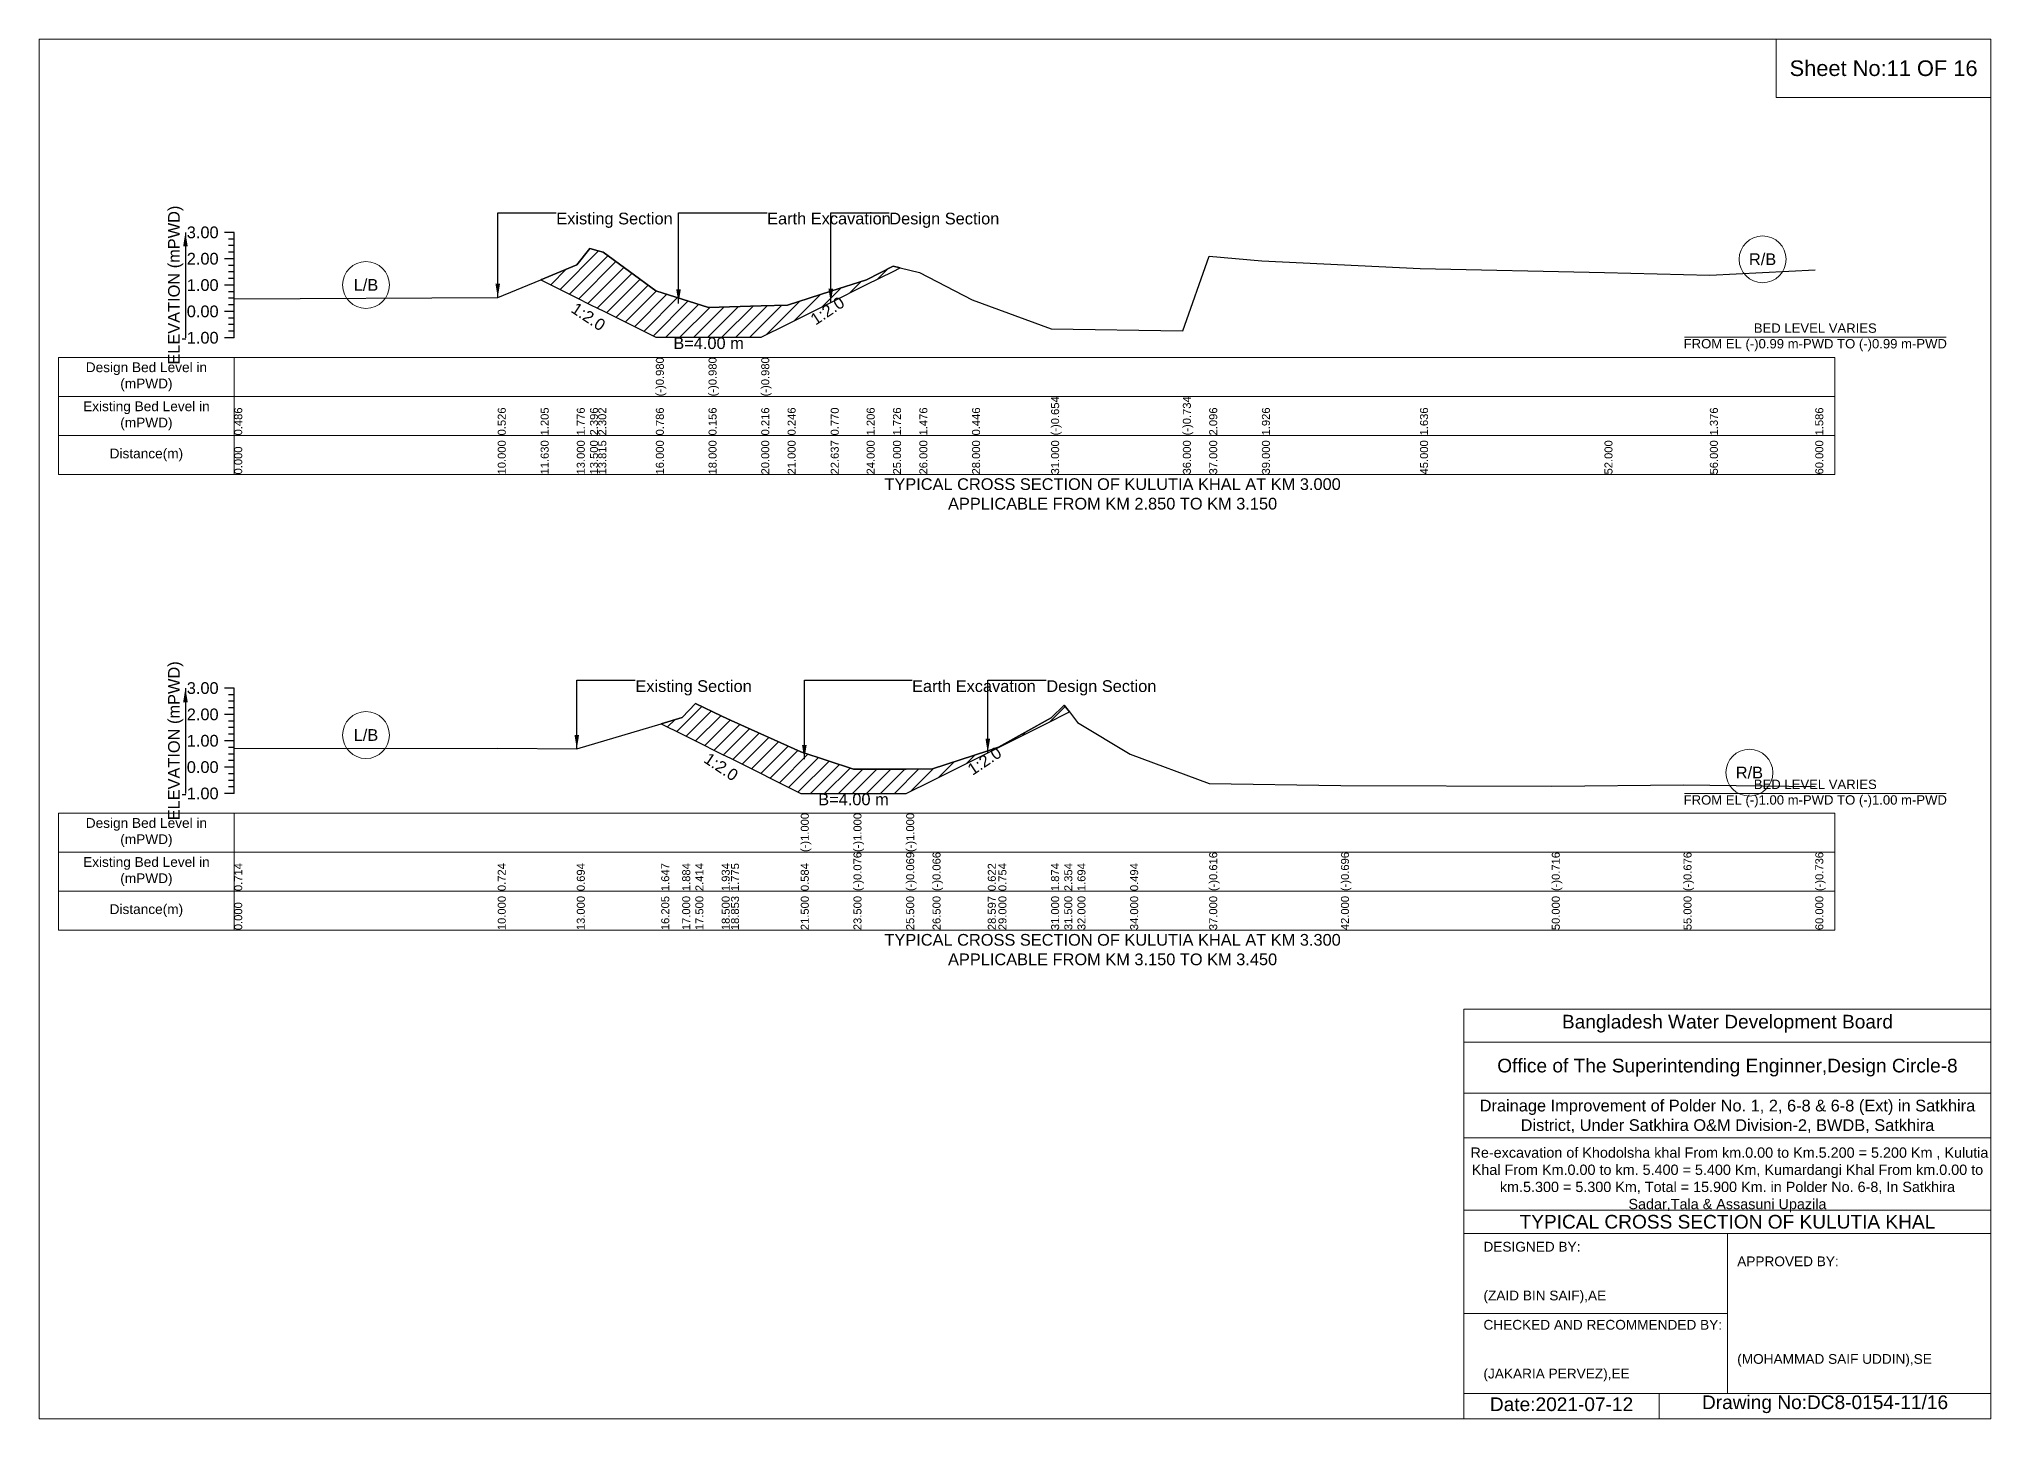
# Model space of a CAD drawing. Header units: inches. Extents: x 91000 to 568000, y -5656 to 0.
# Drawn here: x 350000 to 358000, y -5656 to 0 of the extents above; entities that cross this region are included whole.
import ezdxf

# ---------------------------------------------------------------- set-up
doc = ezdxf.new("R2010")
doc.units = ezdxf.units.IN
doc.header["$LTSCALE"] = 7
doc.header["$MEASUREMENT"] = 0
for name, color, linetype, lineweight in [('Cross section Data Border', 7, 'Continuous', 9), ('Cross Section Labels', 7, 'Continuous', 9), ('Existing_Bed_Level for Xsection', 7, 'Continuous', 25)]:
    doc.layers.add(name, color=color, linetype=linetype, lineweight=lineweight)
doc.styles.get("Standard").update_dxf_attribs({"font": 'arial.ttf'})
doc.dimstyles.get("Standard").update_dxf_attribs({"dimtxt": 0.18, "dimasz": 0.18, "dimexe": 0.18, "dimexo": 0.0625, "dimgap": 0.09, "dimtad": 0, "dimtih": 1, "dimtoh": 1, "dimdec": 4, "dimzin": 0, "dimdsep": 46, "dimtxsty": 'Standard', "dimcen": 0.09, "dimadec": 0, "dimazin": 0, "dimtfac": 1, "dimtdec": 4, "dimtofl": 0, "dimtmove": 0, "dimatfit": 3, "dimfxl": 1, "dimtolj": 1, "dimtzin": 0, "dimarcsym": 0})

msp = doc.modelspace()

# ---------------------------------------------------------------- hatches: boundary and pattern name
at = {"layer": 'Existing_Bed_Level for Xsection'}
h = msp.add_hatch(dxfattribs=at)
h.set_pattern_fill('ANSI31', color=256, scale=324, style=0)
h.paths.add_polyline_path([(352056, -986.6), (352204, -1060.6), (352258, -1087.6), (352292, -1104.6), (352312, -1114.6), (352528, -1222.6), (352744, -1222.6), (352960, -1222.6), (353068, -1168.6), (353244.8, -1080.2), (353392, -1006.6), (353500, -952.6), (353529.7, -937.7), (353500, -930.3), (353392, -986.5), (353244.8, -1033.6), (353068, -1090.2), (352960, -1093.4), (352744, -1099.9), (352528, -1031.8), (352312, -874.2), (352292, -868.2), (352258, -858), (352204, -924.9)])
h = msp.add_hatch(dxfattribs=at)
h.set_pattern_fill('ANSI31', color=256, scale=324, style=0)
h.paths.add_polyline_path([(352550.1, -2806.6), (352636, -2849.5), (352690, -2876.5), (352798, -2930.5), (352836.1, -2949.5), (353122, -3092.5), (353338, -3092.5), (353554, -3092.5), (353662, -3038.5), (353888.5, -2925.3), (353932, -2903.5), (354148, -2795.5), (354202, -2768.5), (354223, -2758), (354202, -2730.3), (354148, -2782.1), (353932, -2903.1), (353888.5, -2917.3), (353662, -2991.6), (353554, -2992), (353338, -2992.7), (353122, -2921.4), (352836.1, -2792.8), (352798, -2775.6), (352690, -2723.8), (352636, -2781)])

# ---------------------------------------------------------------- linework, layer by layer
at = {"layer": 'Cross section Data Border'}
for points in [[(350080, -1304.7), (357360, -1304.7), (357360, -1784.7), (350080, -1784.7)], [(350080, -3172.5), (357360, -3172.5), (357360, -3652.5), (350080, -3652.5)]]:
    msp.add_lwpolyline(points, close=True, dxfattribs=at)
for points in [[(350800, -1304.7), (350800, -1784.7)], [(350080, -1464.7), (357360, -1464.7)], [(350080, -1624.7), (357360, -1624.7)], [(350800, -3172.5), (350800, -3652.5)], [(350080, -3332.5), (357360, -3332.5)], [(350080, -3492.5), (357360, -3492.5)]]:
    msp.add_lwpolyline(points, dxfattribs=at)
at = {"layer": 'Cross Section Labels'}
for points in [[(350000, 0), (358000, 0), (358000, -5656), (350000, -5656)], [(357120, 0), (358000, 0), (358000, -240), (357120, -240)]]:
    msp.add_lwpolyline(points, close=True, dxfattribs=at)
for points in [[(356744.2, -1222.6), (357815.8, -1222.6)], [(356744.2, -3092.5), (357815.8, -3092.5)], [(355840, -5656), (355840, -3976), (358000, -3976)], [(355840, -4112), (358000, -4112)], [(355840, -4320), (358000, -4320)], [(355840, -4504), (358000, -4504)], [(355840, -4800), (358000, -4800)], [(355840, -4896), (358000, -4896)], [(356920, -4896), (356920, -5552)], [(355840, -5224), (356920, -5224)], [(355840, -5552), (358000, -5552)], [(356640, -5552), (356640, -5656)]]:
    msp.add_lwpolyline(points, dxfattribs=at)
for centre in [(357064, -902.8), (351340, -1008.1), (351340, -2852.9), (357010, -3006.8)]:
    msp.add_circle(centre, 96, dxfattribs=at)
at = {"layer": 'Existing_Bed_Level for Xsection'}
for points in [[(350800, -792.7), (350760, -792.7)], [(350800, -1224.7), (350800, -1116.7), (350800, -1008.7), (350800, -900.7), (350800, -792.7)], [(350800, -819.7), (350776, -819.7)], [(350800, -846.7), (350776, -846.7)], [(350800, -873.7), (350776, -873.7)], [(350800, -1064.2), (351880, -1059.9), (352056, -986.6), (352204, -924.9), (352258, -858), (352292, -868.2), (352312, -874.2), (352528, -1031.8), (352528, -1031.8), (352744, -1099.9), (352744, -1099.9), (352960, -1093.4), (352960, -1093.4), (353068, -1090.2), (353244.8, -1033.6), (353392, -986.5), (353500, -930.3), (353529.7, -937.7), (353608, -957.3), (353824, -1068.6), (354148, -1187.4), (354688, -1196), (354796, -890.4), (355012, -908.7), (355660, -940), (356416, -957.3), (356848, -968.1), (357280, -945.4)], [(350800, -900.7), (350760, -900.7)], [(350800, -927.7), (350776, -927.7)], [(350800, -954.7), (350776, -954.7)], [(350800, -1008.7), (350760, -1008.7)], [(350800, -981.7), (350776, -981.7)], [(350800, -1035.7), (350776, -1035.7)], [(350800, -1116.7), (350760, -1116.7)], [(350800, -1062.7), (350776, -1062.7)], [(350800, -1089.7), (350776, -1089.7)], [(350800, -1143.7), (350776, -1143.7)], [(350800, -1170.7), (350776, -1170.7)], [(350800, -1197.7), (350776, -1197.7)], [(350800, -1224.7), (350760, -1224.7)], [(350800, -2660.5), (350760, -2660.5)], [(350800, -2687.5), (350776, -2687.5)], [(350800, -2714.5), (350776, -2714.5)], [(350800, -3092.5), (350800, -2984.5), (350800, -2876.5), (350800, -2768.5), (350800, -2660.5)], [(350800, -2768.5), (350760, -2768.5)], [(350800, -2741.5), (350776, -2741.5)], [(350800, -2795.5), (350776, -2795.5)], [(350800, -2907.4), (351880, -2906.3), (352204, -2909.6), (352550.1, -2806.6), (352636, -2781), (352690, -2723.8), (352798, -2775.6), (352836.1, -2792.8), (353122, -2921.4), (353122, -2921.4), (353338, -2992.7), (353338, -2992.7), (353554, -2992), (353554, -2992), (353662, -2991.6), (353888.5, -2917.3), (353932, -2903.1), (354148, -2782.1), (354202, -2730.3), (354223, -2758), (354256, -2801.6), (354472, -2931.2), (354796, -3051), (355336, -3059.7), (356200, -3061.8), (356740, -3057.5), (357280, -3064)], [(350800, -2876.5), (350760, -2876.5)], [(350800, -2822.5), (350776, -2822.5)], [(350800, -2849.5), (350776, -2849.5)], [(350800, -2903.5), (350776, -2903.5)], [(350800, -2930.5), (350776, -2930.5)], [(350800, -2957.5), (350776, -2957.5)], [(350800, -2984.5), (350760, -2984.5)], [(350800, -3011.5), (350776, -3011.5)], [(350800, -3038.5), (350776, -3038.5)], [(350800, -3092.5), (350760, -3092.5)], [(350800, -3065.5), (350776, -3065.5)]]:
    msp.add_lwpolyline(points, dxfattribs=at)
for points in [[(352056, -986.6), (352056, -986.6), (352204, -1060.6), (352258, -1087.6), (352292, -1104.6), (352312, -1114.6), (352528, -1222.6), (352528, -1222.6), (352744, -1222.6), (352744, -1222.6), (352960, -1222.6), (352960, -1222.6), (353068, -1168.6), (353244.8, -1080.2), (353392, -1006.6), (353500, -952.6), (353529.7, -937.7), (353500, -930.3), (353392, -986.5), (353244.8, -1033.6), (353068, -1090.2), (352960, -1093.4), (352960, -1093.4), (352744, -1099.9), (352744, -1099.9), (352528, -1031.8), (352528, -1031.8), (352312, -874.2), (352292, -868.2), (352258, -858), (352204, -924.9), (352056, -986.6)], [(352550.1, -2806.6), (352550.1, -2806.6), (352636, -2849.5), (352690, -2876.5), (352798, -2930.5), (352836.1, -2949.5), (353122, -3092.5), (353122, -3092.5), (353338, -3092.5), (353338, -3092.5), (353554, -3092.5), (353554, -3092.5), (353662, -3038.5), (353888.5, -2925.3), (353932, -2903.5), (354148, -2795.5), (354202, -2768.5), (354223, -2758), (354202, -2730.3), (354148, -2782.1), (353932, -2903.1), (353888.5, -2917.3), (353662, -2991.6), (353554, -2992), (353554, -2992), (353338, -2992.7), (353338, -2992.7), (353122, -2921.4), (353122, -2921.4), (352836.1, -2792.8), (352798, -2775.6), (352690, -2723.8), (352636, -2781), (352550.1, -2806.6)]]:
    msp.add_lwpolyline(points, close=True, dxfattribs=at)

# ---------------------------------------------------------------- texts
at = {"layer": 'Cross section Data Border', "char_height": 40, "width": 640, "attachment_point": 5}
for s, insert in [('Design Bed Level in (mPWD)', (350440, -1384.7)), ('Existing Bed Level in (mPWD)', (350440, -1544.7)), ('Distance(m)', (350440, -1704.7)), ('Design Bed Level in (mPWD)', (350440, -3252.5)), ('Existing Bed Level in (mPWD)', (350440, -3412.5)), ('Distance(m)', (350440, -3572.5))]:
    msp.add_mtext(s, dxfattribs=dict(at, insert=insert))
at = {"layer": 'Cross Section Labels'}
for s, insert, char_height, attachment_point in [('Sheet No:11 OF 16', (357560, -120), 64, 5), ('Existing Section', (352120, -711.7), 48, 1), ('Earth Excavation', (352984, -711.7), 48, 1), ('Design Section', (353484.8, -711.7), 48, 1), ('R/B', (357064, -902.8), 48, 5), ('L/B', (351340, -1008.1), 48, 5), ('BED LEVEL VARIES ^JFROM EL (-)0.99 m-PWD TO (-)0.99 m-PWD', (357280, -1222.6), 38.4, 5), ('B=4.00 m', (352744, -1222.6), 48, 2), ('TYPICAL CROSS SECTION OF KULUTIA KHAL AT KM 3.000^JAPPLICABLE FROM KM 2.850 TO KM 3.150', (354400, -1864.7), 48, 5), ('Existing Section', (352444, -2628.1), 48, 1), ('Earth Excavation', (353578, -2628.1), 48, 1), ('Design Section', (354128.5, -2628.1), 48, 1), ('L/B', (351340, -2852.9), 48, 5), ('BED LEVEL VARIES ^JFROM EL (-)1.00 m-PWD TO (-)1.00 m-PWD', (357280, -3092.5), 38.4, 5), ('R/B', (357010, -3006.8), 48, 5), ('B=4.00 m', (353338, -3092.5), 48, 2), ('TYPICAL CROSS SECTION OF KULUTIA KHAL AT KM 3.300^JAPPLICABLE FROM KM 3.150 TO KM 3.450', (354400, -3732.5), 48, 5), ('Bangladesh Water Development Board', (356920, -4036), 56, 5), ('Office of The Superintending Enginner,Design Circle-8', (356920, -4216), 56, 5)]:
    msp.add_mtext(s, dxfattribs=dict(at, insert=insert, char_height=char_height, attachment_point=attachment_point))
at = {"layer": 'Cross Section Labels', "char_height": 48, "attachment_point": 2}
for insert, rotation in [((352265, -1118.1), 326.30993), ((353217.8, -1093.7), 33.69007), ((352809.1, -2963), 326.30993), ((353861.5, -2938.8), 33.69007)]:
    msp.add_mtext('1:2.0', dxfattribs=dict(at, insert=insert, rotation=rotation))
at = {"layer": 'Cross Section Labels'}
for s, insert, char_height, width, attachment_point in [('Drainage Improvement of Polder No. 1, 2, 6-8 & 6-8 (Ext) in Satkhira District, Under Satkhira O&M Division-2, BWDB, Satkhira', (356920, -4416), 48, 2240, 5), (' Re-excavation of Khodolsha khal From km.0.00 to Km.5.200 = 5.200 Km , Kulutia Khal From Km.0.00 to km. 5.400 = 5.400 Km, Kumardangi Khal From km.0.00 to km.5.300 = 5.300 Km, Total = 15.900 Km. in Polder No. 6-8, In Satkhira Sadar,Tala & Assasuni Upazila', (356920, -4676), 42.1524, 2160, 5), ('TYPICAL CROSS SECTION OF KULUTIA KHAL', (356920, -4848), 56, 2240, 5), ('DESIGNED BY:^J^J^J(ZAID BIN SAIF),AE', (355920, -5056), 40, 1120, 4), ('APPROVED BY:^J^J^J^J^J^J(MOHAMMAD SAIF UDDIN),SE', (356960, -5216), 40, 1120, 4), ('CHECKED AND RECOMMENDED BY:^J^J^J(JAKARIA PERVEZ),EE', (355920, -5376), 40, 1120, 4), ('Date:2021-07-12', (356240, -5596), 56, 1120, 5), ('Drawing No:DC8-0154-11/16', (357320, -5596), 56, 1760, 5)]:
    msp.add_mtext(s, dxfattribs=dict(at, insert=insert, char_height=char_height, width=width, attachment_point=attachment_point))
at = {"layer": 'Existing_Bed_Level for Xsection', "rotation": 90}
for s, insert, char_height, attachment_point in [('ELEVATION (mPWD)', (350560, -1008.7), 48, 5), ('(-)0.980', (352528, -1464.7), 32.8, 1), ('(-)0.980', (352744, -1464.7), 32.8, 1), ('(-)0.980', (352960, -1464.7), 32.8, 1), ('0.486', (350800, -1624.7), 32.8, 1), ('0.526', (351880, -1624.7), 32.8, 1), ('1.205', (352056, -1624.7), 32.8, 1), ('1.776', (352204, -1624.7), 32.8, 1), ('2.396', (352258, -1624.7), 32.8, 1), ('2.302', (352292, -1624.7), 32.8, 1), ('0.786', (352528, -1624.7), 32.8, 1), ('0.156', (352744, -1624.7), 32.8, 1), ('0.216', (352960, -1624.7), 32.8, 1), ('0.246', (353068, -1624.7), 32.8, 1), ('0.770', (353244.8, -1624.7), 32.8, 1), ('1.206', (353392, -1624.7), 32.8, 1), ('1.726', (353500, -1624.7), 32.8, 1), ('1.476', (353608, -1624.7), 32.8, 1), ('0.446', (353824, -1624.7), 32.8, 1), ('(-)0.654', (354148, -1624.7), 32.8, 1), ('(-)0.734', (354688, -1624.7), 32.8, 1), ('2.096', (354796, -1624.7), 32.8, 1), ('1.926', (355012, -1624.7), 32.8, 1), ('1.636', (355660, -1624.7), 32.8, 1), ('1.376', (356848, -1624.7), 32.8, 1), ('1.586', (357280, -1624.7), 32.8, 1), ('0.000', (350800, -1784.7), 32.8, 1), ('10.000', (351880, -1784.7), 32.8, 1), ('11.630', (352056, -1784.7), 32.8, 1), ('13.000', (352204, -1784.7), 32.8, 1), ('13.500', (352258, -1784.7), 32.8, 1), ('13.815', (352292, -1784.7), 32.8, 1), ('16.000', (352528, -1784.7), 32.8, 1), ('18.000', (352744, -1784.7), 32.8, 1), ('20.000', (352960, -1784.7), 32.8, 1), ('21.000', (353068, -1784.7), 32.8, 1), ('22.637', (353244.8, -1784.7), 32.8, 1), ('24.000', (353392, -1784.7), 32.8, 1), ('25.000', (353500, -1784.7), 32.8, 1), ('26.000', (353608, -1784.7), 32.8, 1), ('28.000', (353824, -1784.7), 32.8, 1), ('31.000', (354148, -1784.7), 32.8, 1), ('36.000', (354688, -1784.7), 32.8, 1), ('37.000', (354796, -1784.7), 32.8, 1), ('39.000', (355012, -1784.7), 32.8, 1), ('45.000', (355660, -1784.7), 32.8, 1), ('52.000', (356416, -1784.7), 32.8, 1), ('56.000', (356848, -1784.7), 32.8, 1), ('60.000', (357280, -1784.7), 32.8, 1), ('ELEVATION (mPWD)', (350560, -2876.5), 48, 5), ('(-)1.000', (353122, -3332.5), 32.8, 1), ('(-)1.000', (353338, -3332.5), 32.8, 1), ('(-)1.000', (353554, -3332.5), 32.8, 1), ('(-)0.076', (353338, -3492.5), 32.8, 1), ('(-)0.069', (353554, -3492.5), 32.8, 1), ('(-)0.066', (353662, -3492.5), 32.8, 1), ('(-)0.616', (354796, -3492.5), 32.8, 1), ('(-)0.696', (355336, -3492.5), 32.8, 1), ('(-)0.716', (356200, -3492.5), 32.8, 1), ('(-)0.676', (356740, -3492.5), 32.8, 1), ('(-)0.736', (357280, -3492.5), 32.8, 1), ('0.714', (350800, -3492.5), 32.8, 1), ('0.724', (351880, -3492.5), 32.8, 1), ('0.694', (352204, -3492.5), 32.8, 1), ('1.647', (352550.1, -3492.5), 32.8, 1), ('1.884', (352636, -3492.5), 32.8, 1), ('2.414', (352690, -3492.5), 32.8, 1), ('1.934', (352798, -3492.5), 32.8, 1), ('1.775', (352836.1, -3492.5), 32.8, 1), ('0.584', (353122, -3492.5), 32.8, 1), ('0.622', (353888.5, -3492.5), 32.8, 1), ('0.754', (353932, -3492.5), 32.8, 1), ('1.874', (354148, -3492.5), 32.8, 1), ('2.354', (354202, -3492.5), 32.8, 1), ('1.694', (354256, -3492.5), 32.8, 1), ('0.494', (354472, -3492.5), 32.8, 1), ('10.000', (351880, -3652.5), 32.8, 1), ('13.000', (352204, -3652.5), 32.8, 1), ('16.205', (352550.1, -3652.5), 32.8, 1), ('17.000', (352636, -3652.5), 32.8, 1), ('17.500', (352690, -3652.5), 32.8, 1), ('18.500', (352798, -3652.5), 32.8, 1), ('18.853', (352836.1, -3652.5), 32.8, 1), ('21.500', (353122, -3652.5), 32.8, 1), ('23.500', (353338, -3652.5), 32.8, 1), ('25.500', (353554, -3652.5), 32.8, 1), ('26.500', (353662, -3652.5), 32.8, 1), ('28.597', (353888.5, -3652.5), 32.8, 1), ('29.000', (353932, -3652.5), 32.8, 1), ('31.000', (354148, -3652.5), 32.8, 1), ('31.500', (354202, -3652.5), 32.8, 1), ('32.000', (354256, -3652.5), 32.8, 1), ('34.000', (354472, -3652.5), 32.8, 1), ('37.000', (354796, -3652.5), 32.8, 1), ('42.000', (355336, -3652.5), 32.8, 1), ('50.000', (356200, -3652.5), 32.8, 1), ('55.000', (356740, -3652.5), 32.8, 1), ('60.000', (357280, -3652.5), 32.8, 1), ('0.000', (350800, -3652.5), 32.8, 1)]:
    msp.add_mtext(s, dxfattribs=dict(at, insert=insert, char_height=char_height, attachment_point=attachment_point))
at = {"layer": 'Existing_Bed_Level for Xsection', "char_height": 48, "attachment_point": 6}
for s, insert in [('3.00', (350736, -792.7)), ('2.00', (350736, -900.7)), ('1.00', (350736, -1008.7)), ('0.00', (350736, -1116.7)), ('-1.00', (350736, -1224.7)), ('3.00', (350736, -2660.5)), ('2.00', (350736, -2768.5)), ('1.00', (350736, -2876.5)), ('0.00', (350736, -2984.5)), ('-1.00', (350736, -3092.5))]:
    msp.add_mtext(s, dxfattribs=dict(at, insert=insert))

# ---------------------------------------------------------------- leaders
at = {"layer": 'Cross Section Labels', "annotation_type": 0, "has_hookline": 1, "hookline_direction": 0}
for points, text_width in [([(351880, -1059.9), (351880, -711.7), (352119.9, -711.7)], 467.2), ([(352620.9, -1083.3), (352620.9, -711.7), (352983.9, -711.7)], 497), ([(353244.8, -1080.2), (353244.8, -711.7), (353484.7, -711.7)], 441.2), ([(352204, -2909.6), (352204, -2628.1), (352443.9, -2628.1)], 467.2), ([(353136.6, -2951), (353136.6, -2628.1), (353577.9, -2628.1)], 497), ([(353888.5, -2925.3), (353888.5, -2628.1), (354128.4, -2628.1)], 441.2)]:
    msp.add_leader(points, dimstyle='Standard', override={"dimasz": 57.6}, dxfattribs=dict(at, text_width=text_width))
at = {"layer": 'Existing_Bed_Level for Xsection'}
for points in [[(350600, -792.7), (350600, -1224.7)], [(350600, -2660.5), (350600, -3092.5)]]:
    msp.add_leader(points, dimstyle='Standard', override={"dimasz": 57.6}, dxfattribs=at)

doc.saveas('drawing.dxf')
